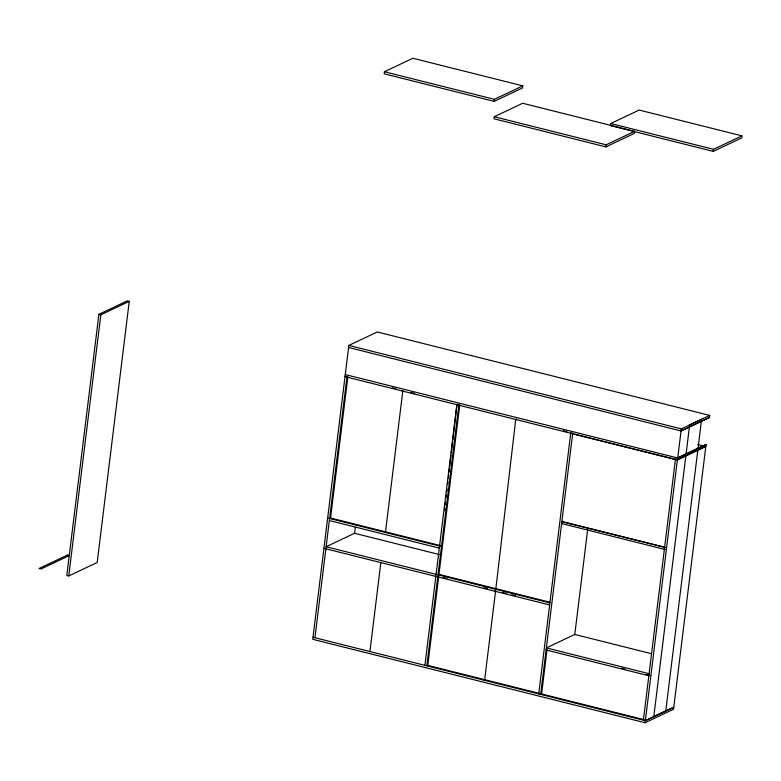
<?xml version="1.0" encoding="UTF-8"?>
<svg xmlns="http://www.w3.org/2000/svg" width="781" height="781" viewBox="0 0 781 781"><rect width="100%" height="100%" fill="white"/><g stroke="black" fill="none" stroke-linecap="round" stroke-linejoin="round"><path stroke-width="1.17" d="M444.555 510.686L444.828 508.285M445.258 504.663L445.531 502.261M446.097 497.438L446.381 495.027M446.8 491.415L447.074 489.013M447.64 484.191L447.923 481.779M448.343 478.167L448.626 475.766M449.046 472.144L449.465 468.532M449.749 466.13L451.008 455.284M451.291 452.882L452.55 442.036M452.834 439.625L456.905 404.704M645.106 722.737L677.615 457.969L706.044 444.506L673.534 709.265L645.106 722.737L312.761 639.317L348.853 345.436L377.282 331.964L709.734 415.414L709.48 417.474L681.052 430.946L348.599 347.496M98.884 314.343L66.824 575.46L68.757 575.948L97.186 562.486L129.246 301.359L127.313 300.87L98.884 314.343L100.817 314.831L129.246 301.359M68.757 575.948L100.817 314.831M314.948 637.745L347.018 376.618L345.075 376.13M384.447 71.735L384.193 73.795L494.139 101.393L522.567 87.921L522.821 85.861L412.876 58.263L384.447 71.735L494.393 99.324L522.821 85.861M329.602 518.467L330.539 518.018L347.896 376.657L346.949 377.106M436.071 574.338L326.126 546.739L354.554 533.267L355.287 527.312M369.93 651.539L380.845 562.603M424.903 665.344L456.963 404.216L458.896 404.704L426.836 665.822L427.773 665.383L539.651 693.46L538.714 693.909L570.774 432.781L572.717 433.27L540.647 694.387L541.594 693.948L644.335 719.731L643.388 720.18L675.458 459.052L677.391 459.54L705.819 446.078M494.139 101.393L494.393 99.324M494.256 116.74L494.002 118.8L605.88 146.887L634.309 133.414L634.562 131.354L522.684 103.268L494.256 116.74L606.134 144.817L634.562 131.354M427.773 665.383L438.697 576.437M549.892 602.903L438.014 574.816L438.951 574.377L459.775 404.743L458.837 405.183M495.857 588.659L515.743 419.475L516.68 419.026M605.88 146.887L606.134 144.817M610.742 123.525L610.488 125.585L713.268 151.387L741.696 137.915L741.95 135.855L639.17 110.062L610.742 123.525L713.522 149.317L741.95 135.855M541.594 693.948L547.042 649.538L546.104 649.977L648.884 675.78L649.782 675.321L646.238 674.433M649.138 673.71L546.358 647.918L574.787 634.455L587.712 529.186M713.268 151.387L713.522 149.317M345.27 374.558L677.732 457.998L681.305 428.876L709.734 415.414M562.779 521.278L561.851 521.728L665.373 547.461L562.632 521.669L562.379 523.739L665.119 549.521M681.052 430.946L709.48 417.474M677.732 457.998L706.044 444.506M401.932 390.9L402.869 390.461L385.511 531.822L384.574 532.261M439.547 546.065L440.484 545.616L330.539 518.018M697.326 448.694L703.886 445.59L703.827 446.078L697.921 444.594M494.666 591.168L495.603 590.719L484.679 679.665L483.742 680.105M645.331 720.668L673.788 707.205L645.36 720.678L313.015 637.257M572.658 433.758L676.18 459.492M348.853 345.436L681.305 428.876M705.76 446.556L677.361 460.038L345.026 376.618M392.345 387.815L395.85 388.694M411.06 392.511L414.565 393.399M563.472 430.77L566.977 431.649M327.669 517.979L441.48 546.544M329.348 520.527L439.293 548.125M354.554 533.267L439.674 554.637M438.951 574.377L549.658 602.161M443.344 577.608L446.82 578.477M483.986 587.81L487.471 588.679M502.622 592.486L506.127 593.365M511.975 594.829L515.489 595.708M323.939 548.321L549.639 604.963M574.787 634.455L651.549 653.717M621.442 668.214L624.985 669.102M689.652 424.903L653.785 716.714L665.763 711.013L701.621 419.192L689.652 424.903M67.478 555.027L39.05 568.49L40.983 568.978L69.411 555.516L67.478 555.027"/></g></svg>
